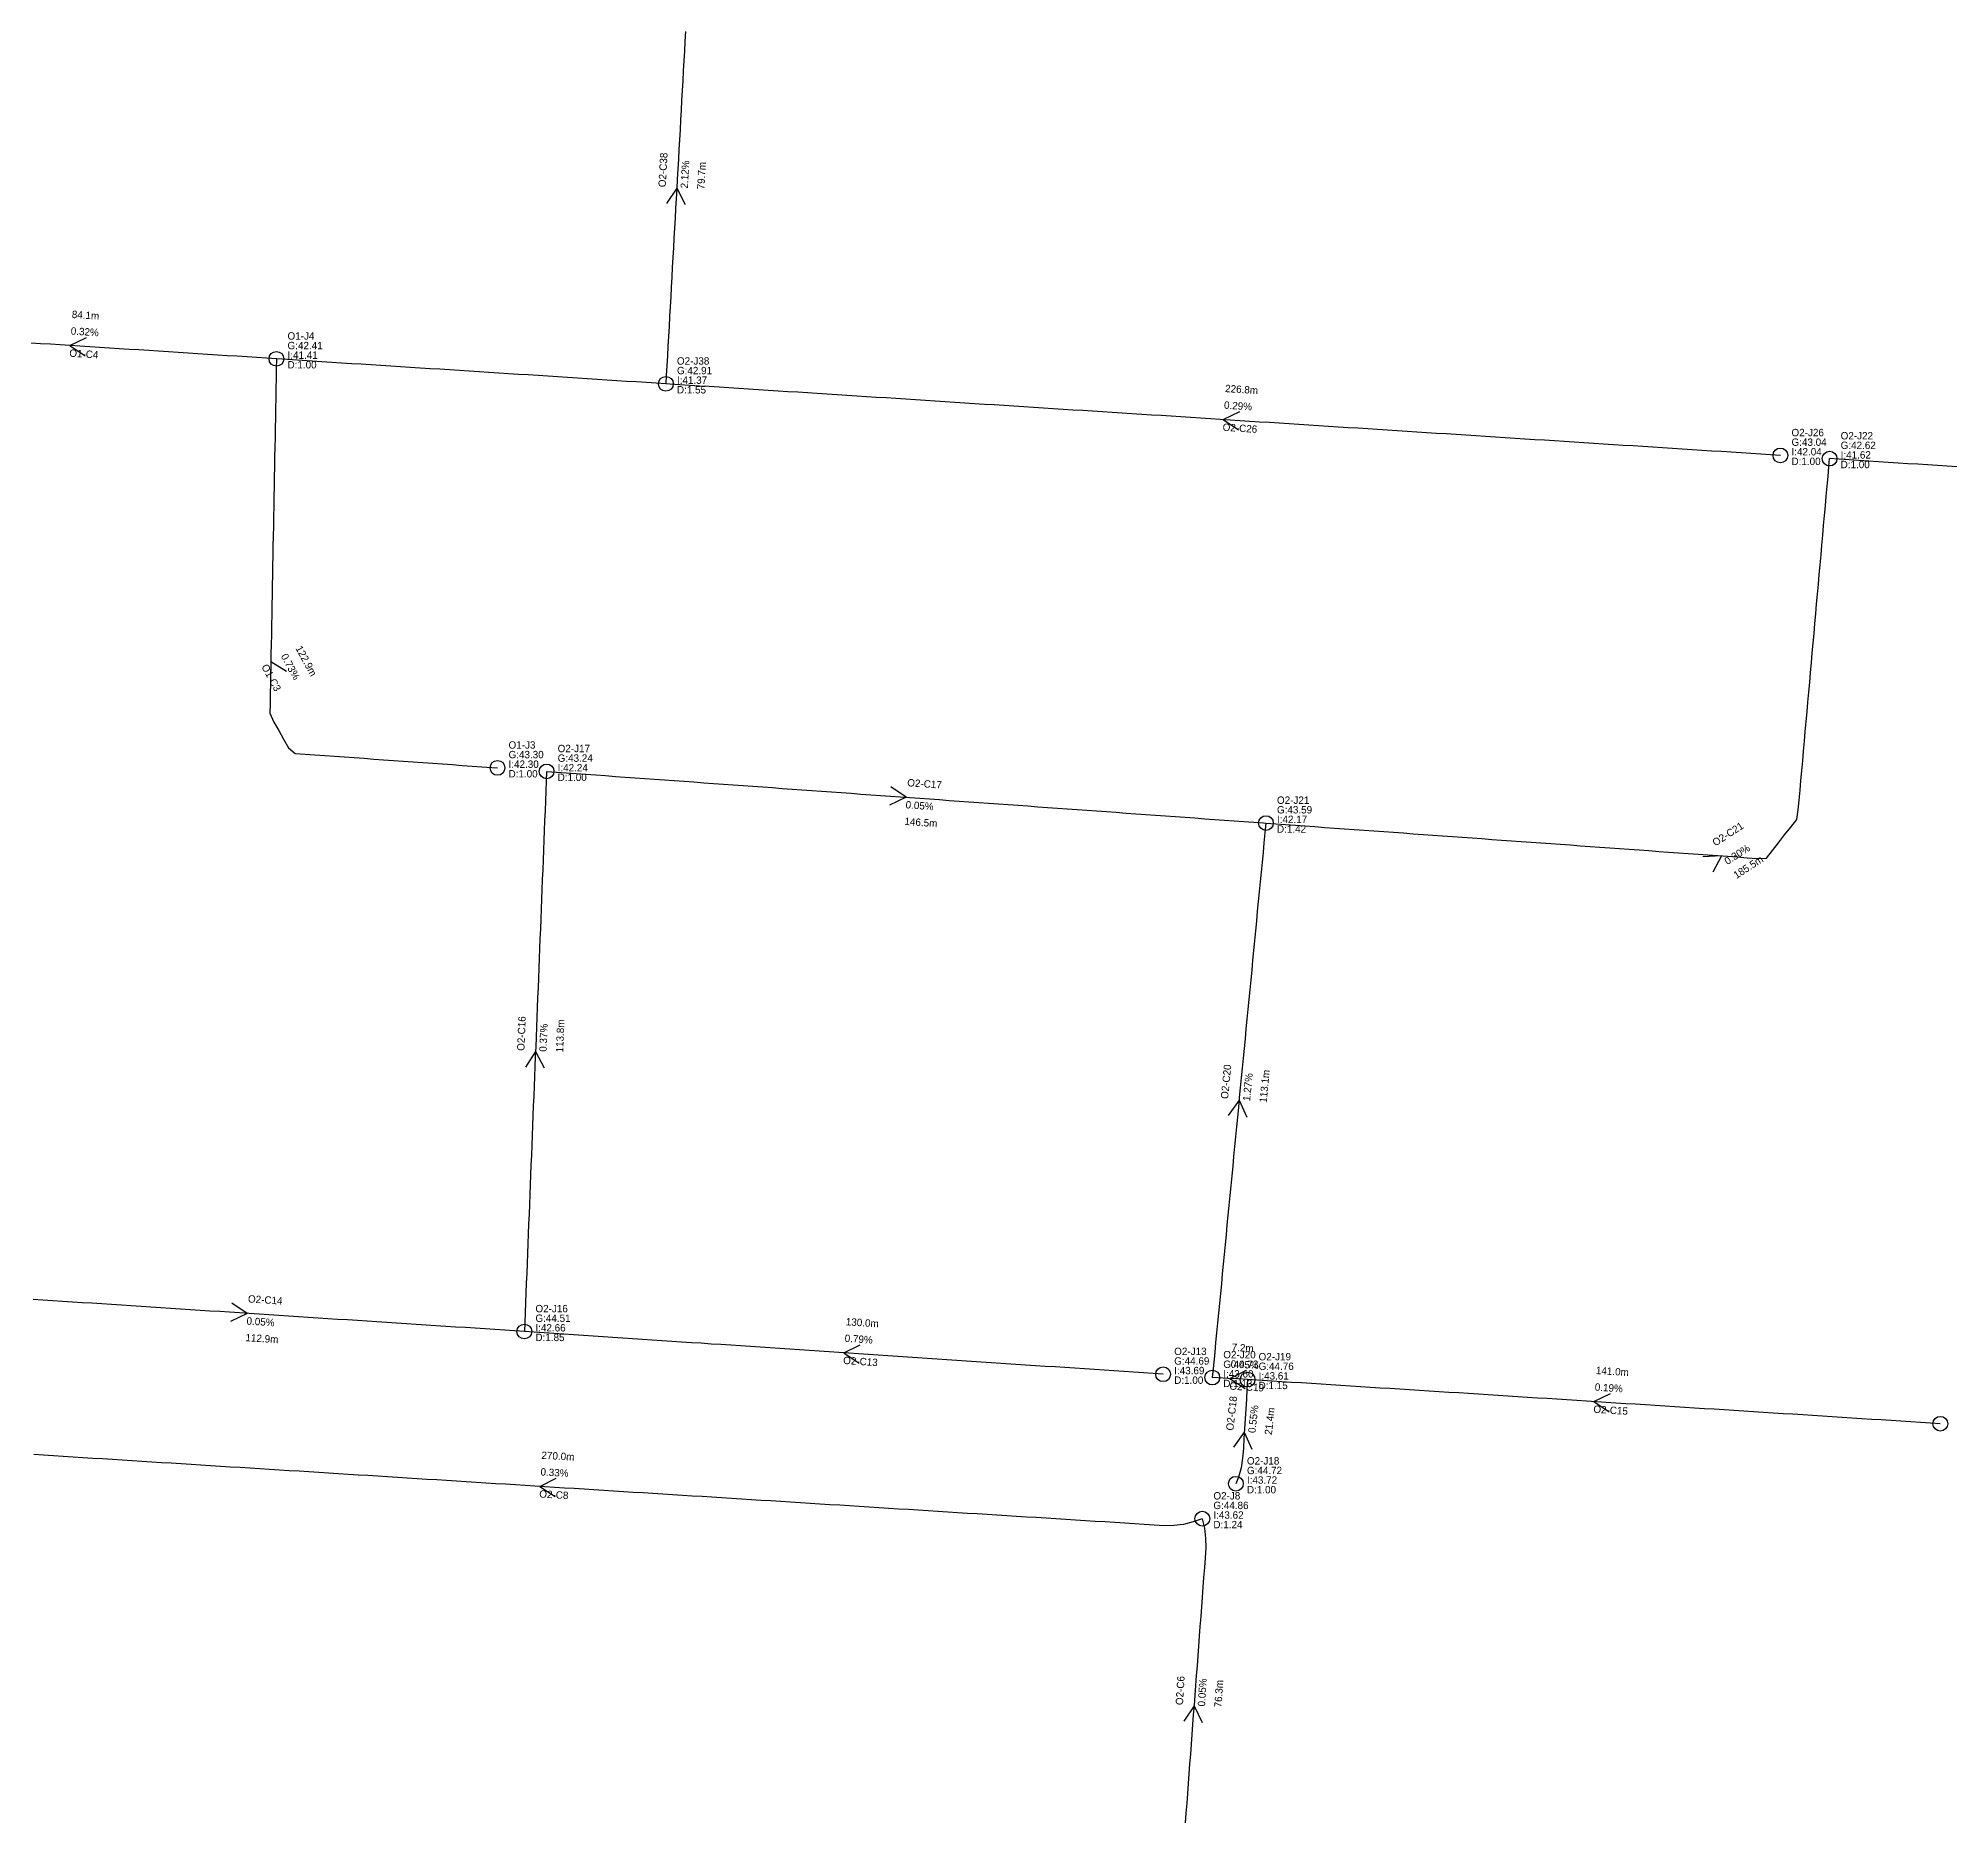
# Model space of a CAD drawing. Header units: metres. Extents: x 607160 to 610559, y 2613470 to 2618337.
# Drawn here: x 608154.2 to 608542.4, y 2614690.5 to 2615052.4 of the extents above; entities that cross this region are included whole.
import ezdxf

# ---------------------------------------------------------------- set-up
doc = ezdxf.new("R2010")
doc.units = ezdxf.units.M
for name, color, linetype in [('SW-DRAIN-LABELS', 3, 'Continuous'), ('SW-DRAIN-ORPHAN', 8, 'Continuous'), ('SW-DRAIN-SUB-01', 1, 'Continuous'), ('SW-DRAIN-SUB-02', 2, 'Continuous'), ('SW-JUNCTIONS', 7, 'Continuous')]:
    doc.layers.add(name, color=color, linetype=linetype)

msp = doc.modelspace()

# ---------------------------------------------------------------- linework, layer by layer
at = {"layer": 'SW-DRAIN-ORPHAN'}
msp.add_lwpolyline([(608281.64, 2614982.16), (608279.64, 2614982.29), (608277.65, 2614982.42), (608275.65, 2614982.54), (608273.65, 2614982.67), (608271.66, 2614982.8), (608269.66, 2614982.93), (608267.67, 2614983.06), (608265.67, 2614983.19), (608263.67, 2614983.31), (608261.68, 2614983.44), (608259.68, 2614983.57), (608257.69, 2614983.7), (608255.69, 2614983.83), (608253.7, 2614983.96), (608251.7, 2614984.08), (608249.7, 2614984.21), (608247.71, 2614984.34), (608245.71, 2614984.47), (608243.72, 2614984.6), (608241.72, 2614984.72), (608239.72, 2614984.85), (608237.73, 2614984.98), (608235.73, 2614985.11), (608233.74, 2614985.24), (608231.74, 2614985.37), (608229.74, 2614985.49), (608227.75, 2614985.62), (608225.75, 2614985.75), (608223.76, 2614985.88), (608221.76, 2614986.01), (608219.77, 2614986.14), (608217.77, 2614986.26), (608215.77, 2614986.39), (608213.78, 2614986.52), (608211.78, 2614986.65), (608209.79, 2614986.78), (608207.79, 2614986.9), (608205.79, 2614987.03), (608203.8, 2614987.16), (608202.55, 2614987.24)], dxfattribs=at)
at = {"layer": 'SW-DRAIN-SUB-01'}
for p, q in [((608160.59, 2614989.94), (608163.95, 2614991.6)), ((608160.59, 2614989.94), (608163.71, 2614987.86)), ((608201.42, 2614925.8), (608201.31, 2614922.05)), ((608201.42, 2614925.8), (608204.61, 2614923.83))]:
    msp.add_line(p, q, dxfattribs=at)
for points in [[(608202.55, 2614987.24), (608200.56, 2614987.37), (608198.56, 2614987.5), (608196.57, 2614987.63), (608194.57, 2614987.75), (608192.57, 2614987.88), (608190.58, 2614988.01), (608188.58, 2614988.14), (608186.59, 2614988.27), (608184.59, 2614988.39), (608182.59, 2614988.52), (608180.6, 2614988.65), (608178.6, 2614988.78), (608176.61, 2614988.91), (608174.61, 2614989.04), (608172.62, 2614989.16), (608170.62, 2614989.29), (608168.62, 2614989.42), (608166.63, 2614989.55), (608164.63, 2614989.68), (608162.64, 2614989.8), (608160.64, 2614989.93), (608158.64, 2614990.06), (608156.65, 2614990.19), (608154.65, 2614990.32), (608152.66, 2614990.45)], [(608202.55, 2614987.24), (608202.52, 2614985.24), (608202.48, 2614983.24), (608202.44, 2614981.24), (608202.41, 2614979.24), (608202.37, 2614977.24), (608202.33, 2614975.24), (608202.29, 2614973.24), (608202.26, 2614971.24), (608202.22, 2614969.24), (608202.18, 2614967.24), (608202.15, 2614965.25), (608202.11, 2614963.25), (608202.07, 2614961.25), (608202.04, 2614959.25), (608202, 2614957.25), (608201.96, 2614955.25), (608201.92, 2614953.25), (608201.89, 2614951.25), (608201.85, 2614949.25), (608201.81, 2614947.25), (608201.78, 2614945.25), (608201.74, 2614943.25), (608201.7, 2614941.25), (608201.66, 2614939.25), (608201.63, 2614937.25), (608201.59, 2614935.25), (608201.55, 2614933.25), (608201.52, 2614931.25), (608201.48, 2614929.25), (608201.44, 2614927.25), (608201.41, 2614925.25), (608201.37, 2614923.25), (608201.33, 2614921.25), (608201.29, 2614919.25), (608201.26, 2614917.25), (608201.22, 2614915.25), (608202.04, 2614913.47), (608203.02, 2614911.73), (608204.01, 2614909.99), (608205, 2614908.26), (608206.37, 2614907.12), (608208.37, 2614906.98), (608210.36, 2614906.83), (608212.36, 2614906.69), (608214.35, 2614906.55), (608216.35, 2614906.4), (608218.34, 2614906.26), (608220.34, 2614906.12), (608222.33, 2614905.97), (608224.32, 2614905.83), (608226.32, 2614905.69), (608228.31, 2614905.54), (608230.31, 2614905.4), (608232.3, 2614905.26), (608234.3, 2614905.11), (608236.29, 2614904.97), (608238.29, 2614904.83), (608240.28, 2614904.68), (608242.28, 2614904.54), (608244.27, 2614904.4), (608246.27, 2614904.25), (608247.44, 2614904.17)]]:
    msp.add_lwpolyline(points, dxfattribs=at)
at = {"layer": 'SW-DRAIN-SUB-02'}
for p, q in [((608283.85, 2615021.93), (608281.8, 2615018.79)), ((608283.85, 2615021.93), (608285.54, 2615018.59)), ((608394.82, 2614974.89), (608398.18, 2614976.55)), ((608394.82, 2614974.89), (608397.94, 2614972.81)), ((608330.46, 2614898.2), (608327.35, 2614900.31)), ((608330.46, 2614898.2), (608327.08, 2614896.57)), ((608496.01, 2614886.3), (608492.27, 2614886.11)), ((608496.01, 2614886.3), (608494.3, 2614882.96)), ((608255.16, 2614846.58), (608253.16, 2614843.41)), ((608255.16, 2614846.58), (608256.9, 2614843.26)), ((608398.05, 2614836.65), (608395.87, 2614833.6)), ((608398.05, 2614836.65), (608399.6, 2614833.24)), ((608196.59, 2614793.37), (608193.47, 2614795.45)), ((608196.59, 2614793.37), (608193.22, 2614791.71)), ((608317.76, 2614785.36), (608321.13, 2614787.01)), ((608317.76, 2614785.36), (608320.88, 2614783.27)), ((608396.19, 2614780.15), (608399.54, 2614781.83)), ((608396.19, 2614780.15), (608399.32, 2614778.09)), ((608470.12, 2614775.46), (608473.48, 2614777.12)), ((608470.12, 2614775.46), (608473.24, 2614773.38)), ((608399.12, 2614769.26), (608396.9, 2614766.24)), ((608399.12, 2614769.26), (608400.62, 2614765.82)), ((608256.03, 2614758.23), (608259.37, 2614759.92)), ((608256.03, 2614758.23), (608259.16, 2614756.18)), ((608388.9, 2614713.66), (608386.83, 2614710.53)), ((608388.9, 2614713.66), (608390.58, 2614710.3))]:
    msp.add_line(p, q, dxfattribs=at)
for points in [[(608285.62, 2615053.72), (608285.51, 2615051.72), (608285.4, 2615049.72), (608285.29, 2615047.73), (608285.18, 2615045.73), (608285.06, 2615043.73), (608284.95, 2615041.74), (608284.84, 2615039.74), (608284.73, 2615037.74), (608284.62, 2615035.75), (608284.51, 2615033.75), (608284.4, 2615031.75), (608284.29, 2615029.76), (608284.18, 2615027.76), (608284.06, 2615025.76), (608283.95, 2615023.76), (608283.84, 2615021.77), (608283.73, 2615019.77), (608283.62, 2615017.77), (608283.51, 2615015.78), (608283.4, 2615013.78), (608283.29, 2615011.78), (608283.18, 2615009.79), (608283.06, 2615007.79), (608282.95, 2615005.79), (608282.84, 2615003.8), (608282.73, 2615001.8), (608282.62, 2614999.8), (608282.51, 2614997.81), (608282.4, 2614995.81), (608282.29, 2614993.81), (608282.17, 2614991.81), (608282.06, 2614989.82), (608281.95, 2614987.82), (608281.84, 2614985.82), (608281.73, 2614983.83), (608281.64, 2614982.16)], [(608508, 2614967.62), (608508, 2614967.62), (608506.01, 2614967.75), (608504.01, 2614967.87), (608502.01, 2614968), (608500.02, 2614968.13), (608498.02, 2614968.26), (608496.03, 2614968.39), (608494.03, 2614968.52), (608492.03, 2614968.64), (608490.04, 2614968.77), (608488.04, 2614968.9), (608486.05, 2614969.03), (608484.05, 2614969.16), (608482.06, 2614969.28), (608480.06, 2614969.41), (608478.06, 2614969.54), (608476.07, 2614969.67), (608474.07, 2614969.8), (608472.08, 2614969.93), (608470.08, 2614970.05), (608468.08, 2614970.18), (608466.09, 2614970.31), (608464.09, 2614970.44), (608462.1, 2614970.57), (608460.1, 2614970.69), (608458.1, 2614970.82), (608456.11, 2614970.95), (608454.11, 2614971.08), (608452.12, 2614971.21), (608450.12, 2614971.34), (608448.13, 2614971.46), (608446.13, 2614971.59), (608444.13, 2614971.72), (608442.14, 2614971.85), (608440.14, 2614971.98), (608438.15, 2614972.11), (608436.15, 2614972.23), (608434.15, 2614972.36), (608432.16, 2614972.49), (608430.16, 2614972.62), (608428.17, 2614972.75), (608426.17, 2614972.87), (608424.17, 2614973), (608422.18, 2614973.13), (608420.18, 2614973.26), (608418.19, 2614973.39), (608416.19, 2614973.52), (608414.2, 2614973.64), (608412.2, 2614973.77), (608410.2, 2614973.9), (608408.21, 2614974.03), (608406.21, 2614974.16), (608404.22, 2614974.28), (608402.22, 2614974.41), (608400.22, 2614974.54), (608398.23, 2614974.67), (608396.23, 2614974.8), (608394.24, 2614974.93), (608392.24, 2614975.05), (608390.24, 2614975.18), (608388.25, 2614975.31), (608386.25, 2614975.44), (608384.26, 2614975.57), (608382.26, 2614975.7), (608380.27, 2614975.82), (608378.27, 2614975.95), (608376.27, 2614976.08), (608374.28, 2614976.21), (608372.28, 2614976.34), (608370.29, 2614976.46), (608368.29, 2614976.59), (608366.29, 2614976.72), (608364.3, 2614976.85), (608362.3, 2614976.98), (608360.31, 2614977.11), (608358.31, 2614977.23), (608356.31, 2614977.36), (608354.32, 2614977.49), (608352.32, 2614977.62), (608350.33, 2614977.75), (608348.33, 2614977.88), (608346.34, 2614978), (608344.34, 2614978.13), (608342.34, 2614978.26), (608340.35, 2614978.39), (608338.35, 2614978.52), (608336.36, 2614978.64), (608334.36, 2614978.77), (608332.36, 2614978.9), (608330.37, 2614979.03), (608328.37, 2614979.16), (608326.38, 2614979.29), (608324.38, 2614979.41), (608322.38, 2614979.54), (608320.39, 2614979.67), (608318.39, 2614979.8), (608316.4, 2614979.93), (608314.4, 2614980.05), (608312.4, 2614980.18), (608310.41, 2614980.31), (608308.41, 2614980.44), (608306.42, 2614980.57), (608304.42, 2614980.7), (608302.43, 2614980.82), (608300.43, 2614980.95), (608298.43, 2614981.08), (608296.44, 2614981.21), (608294.44, 2614981.34), (608292.45, 2614981.47), (608290.45, 2614981.59), (608288.45, 2614981.72), (608286.46, 2614981.85), (608284.46, 2614981.98), (608282.47, 2614982.11), (608281.64, 2614982.16)], [(608403.5, 2614892.96), (608405.49, 2614892.81), (608407.49, 2614892.67), (608409.48, 2614892.52), (608411.48, 2614892.38), (608413.47, 2614892.24), (608415.47, 2614892.09), (608417.46, 2614891.95), (608419.46, 2614891.81), (608421.45, 2614891.66), (608423.45, 2614891.52), (608425.44, 2614891.38), (608427.44, 2614891.23), (608429.43, 2614891.09), (608431.42, 2614890.95), (608433.42, 2614890.8), (608435.41, 2614890.66), (608437.41, 2614890.52), (608439.4, 2614890.37), (608441.4, 2614890.23), (608443.39, 2614890.08), (608445.39, 2614889.94), (608447.38, 2614889.8), (608449.38, 2614889.65), (608451.37, 2614889.51), (608453.37, 2614889.37), (608455.36, 2614889.22), (608457.36, 2614889.08), (608459.35, 2614888.94), (608461.35, 2614888.79), (608463.34, 2614888.65), (608465.34, 2614888.51), (608467.33, 2614888.36), (608469.33, 2614888.22), (608471.32, 2614888.08), (608473.32, 2614887.93), (608475.31, 2614887.79), (608477.31, 2614887.64), (608479.3, 2614887.5), (608481.3, 2614887.36), (608483.29, 2614887.21), (608485.29, 2614887.07), (608487.28, 2614886.93), (608489.28, 2614886.78), (608491.27, 2614886.64), (608493.27, 2614886.5), (608495.26, 2614886.35), (608497.25, 2614886.21), (608499.25, 2614886.07), (608501.24, 2614885.92), (608503.24, 2614885.78), (608505.16, 2614885.81), (608506.39, 2614887.39), (608507.62, 2614888.96), (608508.85, 2614890.54), (608510.08, 2614892.12), (608511.31, 2614893.69), (608511.63, 2614895.63), (608511.81, 2614897.62), (608511.98, 2614899.61), (608512.16, 2614901.6), (608512.34, 2614903.6), (608512.52, 2614905.59), (608512.69, 2614907.58), (608512.87, 2614909.57), (608513.05, 2614911.57), (608513.23, 2614913.56), (608513.4, 2614915.55), (608513.58, 2614917.54), (608513.76, 2614919.53), (608513.94, 2614921.53), (608514.11, 2614923.52), (608514.29, 2614925.51), (608514.47, 2614927.5), (608514.64, 2614929.49), (608514.82, 2614931.49), (608515, 2614933.48), (608515.18, 2614935.47), (608515.35, 2614937.46), (608515.53, 2614939.46), (608515.71, 2614941.45), (608515.89, 2614943.44), (608516.06, 2614945.43), (608516.24, 2614947.42), (608516.42, 2614949.42), (608516.6, 2614951.41), (608516.77, 2614953.4), (608516.95, 2614955.39), (608517.13, 2614957.38), (608517.3, 2614959.38), (608517.48, 2614961.37), (608517.66, 2614963.36), (608517.84, 2614965.35), (608517.98, 2614966.98)], [(608543.88, 2614965.31), (608541.88, 2614965.44), (608539.89, 2614965.57), (608537.89, 2614965.7), (608535.9, 2614965.83), (608533.9, 2614965.95), (608531.91, 2614966.08), (608529.91, 2614966.21), (608527.91, 2614966.34), (608525.92, 2614966.47), (608523.92, 2614966.6), (608521.93, 2614966.72), (608519.93, 2614966.85), (608517.98, 2614966.98)], [(608257.41, 2614903.45), (608257.33, 2614901.45), (608257.26, 2614899.45), (608257.18, 2614897.46), (608257.1, 2614895.46), (608257.02, 2614893.46), (608256.94, 2614891.46), (608256.86, 2614889.46), (608256.78, 2614887.46), (608256.7, 2614885.47), (608256.62, 2614883.47), (608256.54, 2614881.47), (608256.46, 2614879.47), (608256.38, 2614877.47), (608256.3, 2614875.47), (608256.23, 2614873.47), (608256.15, 2614871.48), (608256.07, 2614869.48), (608255.99, 2614867.48), (608255.91, 2614865.48), (608255.83, 2614863.48), (608255.75, 2614861.48), (608255.67, 2614859.49), (608255.59, 2614857.49), (608255.51, 2614855.49), (608255.43, 2614853.49), (608255.35, 2614851.49), (608255.27, 2614849.49), (608255.2, 2614847.5), (608255.12, 2614845.5), (608255.04, 2614843.5), (608254.96, 2614841.5), (608254.88, 2614839.5), (608254.8, 2614837.5), (608254.72, 2614835.5), (608254.64, 2614833.51), (608254.56, 2614831.51), (608254.48, 2614829.51), (608254.4, 2614827.51), (608254.32, 2614825.51), (608254.24, 2614823.51), (608254.17, 2614821.52), (608254.09, 2614819.52), (608254.01, 2614817.52), (608253.93, 2614815.52), (608253.85, 2614813.52), (608253.77, 2614811.52), (608253.69, 2614809.53), (608253.61, 2614807.53), (608253.53, 2614805.53), (608253.45, 2614803.53), (608253.37, 2614801.53), (608253.29, 2614799.53), (608253.21, 2614797.53), (608253.13, 2614795.54), (608253.06, 2614793.54), (608252.98, 2614791.54), (608252.9, 2614789.7)], [(608257.41, 2614903.45), (608259.41, 2614903.31), (608261.4, 2614903.16), (608263.4, 2614903.02), (608265.39, 2614902.88), (608267.39, 2614902.73), (608269.38, 2614902.59), (608271.38, 2614902.45), (608273.37, 2614902.3), (608275.37, 2614902.16), (608277.36, 2614902.02), (608279.36, 2614901.87), (608281.35, 2614901.73), (608283.35, 2614901.59), (608285.34, 2614901.44), (608287.34, 2614901.3), (608289.33, 2614901.16), (608291.33, 2614901.01), (608293.32, 2614900.87), (608295.32, 2614900.73), (608297.31, 2614900.58), (608299.31, 2614900.44), (608301.3, 2614900.3), (608303.3, 2614900.15), (608305.29, 2614900.01), (608307.29, 2614899.87), (608309.28, 2614899.72), (608311.28, 2614899.58), (608313.27, 2614899.44), (608315.26, 2614899.29), (608317.26, 2614899.15), (608319.25, 2614899.01), (608321.25, 2614898.86), (608323.24, 2614898.72), (608325.24, 2614898.58), (608327.23, 2614898.43), (608329.23, 2614898.29), (608331.22, 2614898.15), (608333.22, 2614898), (608335.21, 2614897.86), (608337.21, 2614897.72), (608339.2, 2614897.57), (608341.2, 2614897.43), (608343.19, 2614897.29), (608345.19, 2614897.14), (608347.18, 2614897), (608349.18, 2614896.86), (608351.17, 2614896.71), (608353.17, 2614896.57), (608355.16, 2614896.43), (608357.16, 2614896.28), (608359.15, 2614896.14), (608361.15, 2614896), (608363.14, 2614895.85), (608365.14, 2614895.71), (608367.13, 2614895.57), (608369.13, 2614895.42), (608371.12, 2614895.28), (608373.12, 2614895.14), (608375.11, 2614894.99), (608377.11, 2614894.85), (608379.1, 2614894.71), (608381.1, 2614894.56), (608383.09, 2614894.42), (608385.08, 2614894.28), (608387.08, 2614894.13), (608389.07, 2614893.99), (608391.07, 2614893.85), (608393.06, 2614893.7), (608395.06, 2614893.56), (608397.05, 2614893.42), (608399.05, 2614893.27), (608401.04, 2614893.13), (608403.04, 2614892.99), (608403.5, 2614892.96)], [(608403.5, 2614892.96), (608403.3, 2614890.96), (608403.11, 2614888.97), (608402.92, 2614886.98), (608402.73, 2614884.99), (608402.53, 2614883), (608402.34, 2614881.01), (608402.15, 2614879.02), (608401.96, 2614877.03), (608401.76, 2614875.04), (608401.57, 2614873.05), (608401.38, 2614871.06), (608401.19, 2614869.07), (608400.99, 2614867.08), (608400.8, 2614865.09), (608400.61, 2614863.09), (608400.42, 2614861.1), (608400.22, 2614859.11), (608400.03, 2614857.12), (608399.84, 2614855.13), (608399.65, 2614853.14), (608399.45, 2614851.15), (608399.26, 2614849.16), (608399.07, 2614847.17), (608398.88, 2614845.18), (608398.68, 2614843.19), (608398.49, 2614841.2), (608398.3, 2614839.21), (608398.1, 2614837.22), (608397.91, 2614835.22), (608397.72, 2614833.23), (608397.53, 2614831.24), (608397.33, 2614829.25), (608397.14, 2614827.26), (608396.95, 2614825.27), (608396.76, 2614823.28), (608396.56, 2614821.29), (608396.37, 2614819.3), (608396.18, 2614817.31), (608395.99, 2614815.32), (608395.79, 2614813.33), (608395.6, 2614811.34), (608395.41, 2614809.35), (608395.22, 2614807.35), (608395.02, 2614805.36), (608394.83, 2614803.37), (608394.64, 2614801.38), (608394.45, 2614799.39), (608394.25, 2614797.4), (608394.06, 2614795.41), (608393.87, 2614793.42), (608393.68, 2614791.43), (608393.48, 2614789.44), (608393.29, 2614787.45), (608393.1, 2614785.46), (608392.9, 2614783.47), (608392.71, 2614781.48), (608392.6, 2614780.35)], [(608252.9, 2614789.7), (608250.91, 2614789.83), (608248.91, 2614789.96), (608246.92, 2614790.09), (608244.92, 2614790.22), (608242.92, 2614790.35), (608240.93, 2614790.48), (608238.93, 2614790.61), (608236.94, 2614790.74), (608234.94, 2614790.87), (608232.95, 2614791), (608230.95, 2614791.13), (608228.95, 2614791.26), (608226.96, 2614791.39), (608224.96, 2614791.52), (608222.97, 2614791.65), (608220.97, 2614791.78), (608218.98, 2614791.91), (608216.98, 2614792.04), (608214.98, 2614792.17), (608212.99, 2614792.3), (608210.99, 2614792.43), (608209, 2614792.56), (608207, 2614792.69), (608205.01, 2614792.82), (608203.01, 2614792.95), (608201.01, 2614793.08), (608199.02, 2614793.21), (608197.02, 2614793.34), (608195.03, 2614793.47), (608193.03, 2614793.6), (608191.03, 2614793.73), (608189.04, 2614793.86), (608187.04, 2614793.99), (608185.05, 2614794.12), (608183.05, 2614794.25), (608181.06, 2614794.38), (608179.06, 2614794.51), (608177.06, 2614794.64), (608175.07, 2614794.77), (608173.07, 2614794.9), (608171.08, 2614795.03), (608169.08, 2614795.16), (608167.09, 2614795.29), (608165.09, 2614795.42), (608163.09, 2614795.55), (608161.1, 2614795.68), (608159.1, 2614795.81), (608157.11, 2614795.94), (608155.11, 2614796.07), (608153.11, 2614796.2)], [(608382.63, 2614781.02), (608380.63, 2614781.15), (608378.63, 2614781.29), (608376.64, 2614781.42), (608374.64, 2614781.55), (608372.65, 2614781.69), (608370.65, 2614781.82), (608368.66, 2614781.95), (608366.66, 2614782.09), (608364.67, 2614782.22), (608362.67, 2614782.36), (608360.68, 2614782.49), (608358.68, 2614782.62), (608356.68, 2614782.76), (608354.69, 2614782.89), (608352.69, 2614783.02), (608350.7, 2614783.16), (608348.7, 2614783.29), (608346.71, 2614783.42), (608344.71, 2614783.56), (608342.72, 2614783.69), (608340.72, 2614783.82), (608338.72, 2614783.96), (608336.73, 2614784.09), (608334.73, 2614784.22), (608332.74, 2614784.36), (608330.74, 2614784.49), (608328.75, 2614784.63), (608326.75, 2614784.76), (608324.76, 2614784.89), (608322.76, 2614785.03), (608320.76, 2614785.16), (608318.77, 2614785.29), (608316.77, 2614785.43), (608314.78, 2614785.56), (608312.78, 2614785.69), (608310.79, 2614785.83), (608308.79, 2614785.96), (608306.8, 2614786.09), (608304.8, 2614786.23), (608302.8, 2614786.36), (608300.81, 2614786.49), (608298.81, 2614786.63), (608296.82, 2614786.76), (608294.82, 2614786.9), (608292.83, 2614787.03), (608290.83, 2614787.16), (608288.84, 2614787.3), (608286.84, 2614787.43), (608284.84, 2614787.56), (608282.85, 2614787.7), (608280.85, 2614787.83), (608278.86, 2614787.96), (608276.86, 2614788.1), (608274.87, 2614788.23), (608272.87, 2614788.36), (608270.88, 2614788.5), (608268.88, 2614788.63), (608266.88, 2614788.76), (608264.89, 2614788.9), (608262.89, 2614789.03), (608260.9, 2614789.17), (608258.9, 2614789.3), (608256.91, 2614789.43), (608254.91, 2614789.57), (608252.9, 2614789.7)], [(608399.77, 2614779.94), (608397.77, 2614780.06), (608395.77, 2614780.17), (608393.78, 2614780.29), (608392.6, 2614780.35)], [(608399.77, 2614779.94), (608399.65, 2614777.94), (608399.53, 2614775.95), (608399.4, 2614773.95), (608399.28, 2614771.96), (608399.16, 2614769.96), (608399.04, 2614767.96), (608398.92, 2614765.97), (608398.73, 2614763.98), (608398.51, 2614761.99), (608397.95, 2614760.09), (608397.4, 2614758.78)], [(608540.47, 2614770.97), (608538.47, 2614771.1), (608536.47, 2614771.22), (608534.48, 2614771.35), (608532.48, 2614771.48), (608530.49, 2614771.61), (608528.49, 2614771.73), (608526.5, 2614771.86), (608524.5, 2614771.99), (608522.5, 2614772.11), (608520.51, 2614772.24), (608518.51, 2614772.37), (608516.52, 2614772.5), (608514.52, 2614772.62), (608512.52, 2614772.75), (608510.53, 2614772.88), (608508.53, 2614773.01), (608506.54, 2614773.13), (608504.54, 2614773.26), (608502.54, 2614773.39), (608500.55, 2614773.51), (608498.55, 2614773.64), (608496.56, 2614773.77), (608494.56, 2614773.9), (608492.56, 2614774.02), (608490.57, 2614774.15), (608488.57, 2614774.28), (608486.58, 2614774.41), (608484.58, 2614774.53), (608482.58, 2614774.66), (608480.59, 2614774.79), (608478.59, 2614774.91), (608476.6, 2614775.04), (608474.6, 2614775.17), (608472.6, 2614775.3), (608470.61, 2614775.42), (608468.61, 2614775.55), (608466.62, 2614775.68), (608464.62, 2614775.81), (608462.62, 2614775.93), (608460.63, 2614776.06), (608458.63, 2614776.19), (608456.64, 2614776.31), (608454.64, 2614776.44), (608452.65, 2614776.57), (608450.65, 2614776.7), (608448.65, 2614776.82), (608446.66, 2614776.95), (608444.66, 2614777.08), (608442.67, 2614777.21), (608440.67, 2614777.33), (608438.67, 2614777.46), (608436.68, 2614777.59), (608434.68, 2614777.71), (608432.69, 2614777.84), (608430.69, 2614777.97), (608428.69, 2614778.1), (608426.7, 2614778.22), (608424.7, 2614778.35), (608422.71, 2614778.48), (608420.71, 2614778.61), (608418.71, 2614778.73), (608416.72, 2614778.86), (608414.72, 2614778.99), (608412.73, 2614779.11), (608410.73, 2614779.24), (608408.73, 2614779.37), (608406.74, 2614779.5), (608404.74, 2614779.62), (608402.75, 2614779.75), (608400.75, 2614779.88), (608399.77, 2614779.94)], [(608390.59, 2614751.68), (608388.71, 2614751.02), (608386.79, 2614750.48), (608384.8, 2614750.29), (608382.81, 2614750.26), (608380.81, 2614750.38), (608378.81, 2614750.51), (608376.82, 2614750.63), (608374.82, 2614750.76), (608372.83, 2614750.89), (608370.83, 2614751.01), (608368.83, 2614751.14), (608366.84, 2614751.26), (608364.84, 2614751.39), (608362.85, 2614751.51), (608360.85, 2614751.64), (608358.85, 2614751.76), (608356.86, 2614751.89), (608354.86, 2614752.01), (608352.87, 2614752.14), (608350.87, 2614752.27), (608348.87, 2614752.39), (608346.88, 2614752.52), (608344.88, 2614752.64), (608342.89, 2614752.77), (608340.89, 2614752.89), (608338.89, 2614753.02), (608336.9, 2614753.14), (608334.9, 2614753.27), (608332.91, 2614753.4), (608330.91, 2614753.52), (608328.91, 2614753.65), (608326.92, 2614753.77), (608324.92, 2614753.9), (608322.92, 2614754.02), (608320.93, 2614754.15), (608318.93, 2614754.27), (608316.94, 2614754.4), (608314.94, 2614754.52), (608312.94, 2614754.65), (608310.95, 2614754.78), (608308.95, 2614754.9), (608306.96, 2614755.03), (608304.96, 2614755.15), (608302.96, 2614755.28), (608300.97, 2614755.4), (608298.97, 2614755.53), (608296.98, 2614755.65), (608294.98, 2614755.78), (608292.98, 2614755.9), (608290.99, 2614756.03), (608288.99, 2614756.16), (608287, 2614756.28), (608285, 2614756.41), (608283, 2614756.53), (608281.01, 2614756.66), (608279.01, 2614756.78), (608277.02, 2614756.91), (608275.02, 2614757.03), (608273.02, 2614757.16), (608271.03, 2614757.29), (608269.03, 2614757.41), (608267.04, 2614757.54), (608265.04, 2614757.66), (608263.04, 2614757.79), (608261.05, 2614757.91), (608259.05, 2614758.04), (608257.05, 2614758.16), (608255.06, 2614758.29), (608253.06, 2614758.41), (608251.07, 2614758.54), (608249.07, 2614758.67), (608247.07, 2614758.79), (608245.08, 2614758.92), (608243.08, 2614759.04), (608241.09, 2614759.17), (608239.09, 2614759.29), (608237.09, 2614759.42), (608235.1, 2614759.54), (608233.1, 2614759.67), (608231.11, 2614759.79), (608229.11, 2614759.92), (608227.11, 2614760.05), (608225.12, 2614760.17), (608223.12, 2614760.3), (608221.13, 2614760.42), (608219.13, 2614760.55), (608217.13, 2614760.67), (608215.14, 2614760.8), (608213.14, 2614760.92), (608211.15, 2614761.05), (608209.15, 2614761.18), (608207.15, 2614761.3), (608205.16, 2614761.43), (608203.16, 2614761.55), (608201.17, 2614761.68), (608199.17, 2614761.8), (608197.17, 2614761.93), (608195.18, 2614762.05), (608193.18, 2614762.18), (608191.18, 2614762.3), (608189.19, 2614762.43), (608187.19, 2614762.56), (608185.2, 2614762.68), (608183.2, 2614762.81), (608181.2, 2614762.93), (608179.21, 2614763.06), (608177.21, 2614763.18), (608175.22, 2614763.31), (608173.22, 2614763.43), (608171.22, 2614763.56), (608169.23, 2614763.68), (608167.23, 2614763.81), (608165.24, 2614763.94), (608163.24, 2614764.06), (608161.24, 2614764.19), (608159.25, 2614764.31), (608157.25, 2614764.44), (608155.26, 2614764.56), (608153.26, 2614764.69)], [(608390.59, 2614751.68), (608391.03, 2614749.73), (608391.26, 2614747.74), (608391.27, 2614745.75), (608391.16, 2614743.75), (608391.01, 2614741.76), (608390.86, 2614739.76), (608390.71, 2614737.77), (608390.56, 2614735.77), (608390.41, 2614733.78), (608390.26, 2614731.79), (608390.11, 2614729.79), (608389.96, 2614727.8), (608389.81, 2614725.8), (608389.66, 2614723.81), (608389.51, 2614721.81), (608389.36, 2614719.82), (608389.21, 2614717.83), (608389.06, 2614715.83), (608388.91, 2614713.84), (608388.76, 2614711.84), (608388.61, 2614709.85), (608388.46, 2614707.85), (608388.31, 2614705.86), (608388.16, 2614703.86), (608388.01, 2614701.87), (608387.86, 2614699.88), (608387.71, 2614697.88), (608387.56, 2614695.89), (608387.41, 2614693.89), (608387.26, 2614691.9), (608387.11, 2614689.9)]]:
    msp.add_lwpolyline(points, dxfattribs=at)
at = {"layer": 'SW-JUNCTIONS'}
for centre in [(608202.55, 2614987.24), (608281.64, 2614982.16), (608508, 2614967.62), (608517.98, 2614966.98), (608247.44, 2614904.17), (608257.41, 2614903.45), (608403.5, 2614892.96), (608252.9, 2614789.7), (608382.63, 2614781.02), (608392.6, 2614780.35), (608399.77, 2614779.94), (608540.47, 2614770.97), (608397.4, 2614758.78), (608390.59, 2614751.68)]:
    msp.add_circle(centre, 1.5, dxfattribs=at)

# ---------------------------------------------------------------- texts
at = {"layer": 'SW-DRAIN-LABELS', "color": 3}
for s, rotation, p in [('O2-C38', 86.8142, (608281.6, 2615022.06)), ('O1-C4', -3.6746, (608160.45, 2614987.69)), ('O2-C26', -3.6757, (608394.68, 2614972.64)), ('O1-C3', -61.6168, (608199.44, 2614924.73)), ('O2-C17', -4.1096, (608330.62, 2614900.45)), ('O2-C21', 32.8852, (608494.79, 2614888.19)), ('O2-C16', 87.7293, (608252.91, 2614846.67)), ('O2-C20', 84.4743, (608395.81, 2614836.87)), ('O2-C14', -3.7263, (608196.73, 2614795.61)), ('O2-C13', -3.8281, (608317.61, 2614783.12)), ('O2-C19', -3.2895, (608396.06, 2614777.9)), ('O2-C18', 83.6061, (608396.88, 2614769.51)), ('O2-C15', -3.6485, (608469.97, 2614773.21)), ('O2-C8', -3.1917, (608255.9, 2614755.98)), ('O2-C6', 86.5743, (608386.65, 2614713.79))]:
    msp.add_text(s, height=1.5, rotation=rotation, dxfattribs=at).set_placement(p)
at = {"layer": 'SW-DRAIN-LABELS', "color": 2}
for s, rotation, p in [('2.12%', 86.8142, (608286.1, 2615021.81)), ('79.7m', 86.8142, (608289.47, 2615021.62)), ('84.1m', -3.6746, (608160.95, 2614995.55)), ('0.32%', -3.6746, (608160.74, 2614992.18)), ('226.8m', -3.6757, (608395.18, 2614980.5)), ('0.29%', -3.6757, (608394.96, 2614977.13)), ('0.73%', -61.6168, (608203.39, 2614926.86)), ('122.9m', -61.6168, (608206.36, 2614928.47)), ('0.05%', -4.1096, (608330.29, 2614895.96)), ('146.5m', -4.1096, (608330.05, 2614892.59)), ('0.30%', 32.8852, (608497.23, 2614884.41)), ('185.5m', 32.8852, (608499.07, 2614881.58)), ('0.37%', 87.7293, (608257.41, 2614846.49)), ('113.8m', 87.7293, (608260.78, 2614846.35)), ('1.27%', 84.4743, (608400.29, 2614836.44)), ('113.1m', 84.4743, (608403.65, 2614836.11)), ('0.05%', -3.7263, (608196.44, 2614791.12)), ('130.0m', -3.8281, (608318.14, 2614790.97)), ('112.9m', -3.7263, (608196.22, 2614787.75)), ('0.79%', -3.8281, (608317.92, 2614787.61)), ('7.2m', -3.2895, (608396.51, 2614785.76)), ('0.05%', -3.2895, (608396.31, 2614782.39)), ('141.0m', -3.6485, (608470.48, 2614781.07)), ('0.19%', -3.6485, (608470.26, 2614777.7)), ('0.55%', 83.6061, (608401.36, 2614769.01)), ('21.4m', 83.6061, (608404.71, 2614768.63)), ('270.0m', -3.1917, (608256.34, 2614763.84)), ('0.33%', -3.1917, (608256.15, 2614760.47)), ('0.05%', 86.5743, (608391.14, 2614713.52)), ('76.3m', 86.5743, (608394.51, 2614713.32))]:
    msp.add_text(s, height=1.5, rotation=rotation, dxfattribs=at).set_placement(p)
at = {"layer": 'SW-DRAIN-LABELS', "color": 7}
for s, p in [('O1-J4', (608204.8, 2614991.14)), ('G:42.41', (608204.8, 2614989.19)), ('O2-J38', (608283.89, 2614986.06)), ('G:42.91', (608283.89, 2614984.11)), ('O2-J26', (608510.25, 2614971.52)), ('O2-J22', (608520.23, 2614970.88)), ('G:43.04', (608510.25, 2614969.57)), ('G:42.62', (608520.23, 2614968.93)), ('O1-J3', (608249.69, 2614908.07)), ('G:43.30', (608249.69, 2614906.12)), ('O2-J17', (608259.66, 2614907.35)), ('G:43.24', (608259.66, 2614905.4)), ('O2-J21', (608405.75, 2614896.86)), ('G:43.59', (608405.75, 2614894.91)), ('O2-J16', (608255.15, 2614793.6)), ('G:44.51', (608255.15, 2614791.65)), ('O2-J13', (608384.88, 2614784.92)), ('O2-J20', (608394.85, 2614784.25)), ('G:44.69', (608384.88, 2614782.97)), ('G:44.73', (608394.85, 2614782.3)), ('O2-J19', (608402.02, 2614783.84)), ('G:44.76', (608402.02, 2614781.89)), ('O2-J18', (608399.65, 2614762.68)), ('G:44.72', (608399.65, 2614760.73)), ('O2-J8', (608392.84, 2614755.58)), ('G:44.86', (608392.84, 2614753.63))]:
    msp.add_text(s, height=1.5, dxfattribs=at).set_placement(p)
at = {"layer": 'SW-DRAIN-LABELS', "color": 4}
for s, p in [('I:41.41', (608204.8, 2614987.24)), ('I:41.37', (608283.89, 2614982.16)), ('I:42.04', (608510.25, 2614967.62)), ('I:41.62', (608520.23, 2614966.98)), ('I:42.30', (608249.69, 2614904.17)), ('I:42.24', (608259.66, 2614903.45)), ('I:42.17', (608405.75, 2614892.96)), ('I:42.66', (608255.15, 2614789.7)), ('I:43.69', (608384.88, 2614781.02)), ('I:43.60', (608394.85, 2614780.35)), ('I:43.61', (608402.02, 2614779.94)), ('I:43.72', (608399.65, 2614758.78)), ('I:43.62', (608392.84, 2614751.68))]:
    msp.add_text(s, height=1.5, dxfattribs=at).set_placement(p)
at = {"layer": 'SW-DRAIN-LABELS', "color": 6}
for s, p in [('D:1.00', (608204.8, 2614985.29)), ('D:1.55', (608283.89, 2614980.21)), ('D:1.00', (608510.25, 2614965.67)), ('D:1.00', (608520.23, 2614965.03)), ('D:1.00', (608249.69, 2614902.22)), ('D:1.00', (608259.66, 2614901.5)), ('D:1.42', (608405.75, 2614891.01)), ('D:1.85', (608255.15, 2614787.75)), ('D:1.00', (608384.88, 2614779.07)), ('D:1.13', (608394.85, 2614778.4)), ('D:1.15', (608402.02, 2614777.99)), ('D:1.00', (608399.65, 2614756.83)), ('D:1.24', (608392.84, 2614749.73))]:
    msp.add_text(s, height=1.5, dxfattribs=at).set_placement(p)

doc.saveas('drawing.dxf')
